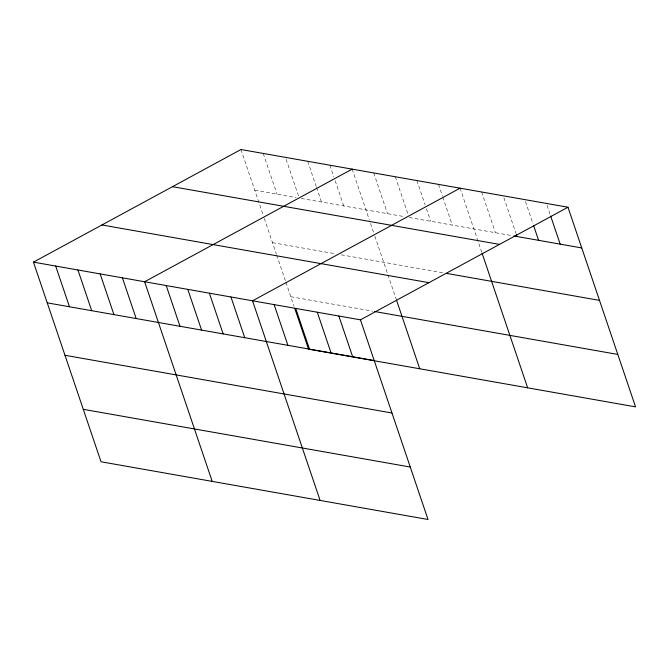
<?xml version="1.0" encoding="UTF-8"?>
<svg xmlns="http://www.w3.org/2000/svg" width="669" height="669" viewBox="0 0 669 669"><rect width="100%" height="100%" fill="white"/><g stroke="black" fill="none" stroke-linecap="round" stroke-linejoin="round"><path stroke-width="0.5" stroke-dasharray="3.35 2.51" d="M254.764 190.23L296.2 197.547M301.259 198.434L403.967 216.564M409.102 217.475L512.897 235.789M272.517 242.671L335.177 253.735M341.24 254.805L443.296 272.818M290.806 296.71L372.675 311.16M547.05 205.358L550.328 215.05M525.466 201.553L533.017 223.847M503.891 197.74L516.025 233.606M481.647 191.995L495.428 232.712M460.071 188.181L481.739 252.205M438.488 184.376L442.426 196.009M442.753 196.979L452.269 225.093M416.904 180.563L425.108 204.798M426.421 208.678L430.685 221.28M395.32 176.758L408.115 214.565M373.737 172.945L387.518 213.662M352.162 169.14L369.229 219.566M370.542 223.446L373.829 233.163M374.816 236.073L387.61 273.88M387.936 274.842L396.107 298.968M329.926 165.21L333.864 176.85M335.177 180.722L343.707 205.927M307.69 161.288L316.22 186.492M316.546 187.462L321.471 202.005M286.106 159.306L298.575 196.142M263.218 153.444L276.999 194.152M240.982 149.513L263.31 215.485M264.297 218.395L276.431 254.253M276.757 255.215L285.579 281.273M285.906 282.234L294.092 306.419"/><path stroke-width="1" d="M33.45 262.131L360.44 319.841L428.018 519.487L101.027 461.769L33.45 262.131L240.982 149.513L567.973 207.231L635.55 406.869L353.023 357.003M352.162 169.14L144.629 281.749L212.207 481.396M460.071 188.181L252.539 300.799L320.108 500.437M360.44 319.841L567.973 207.231M513.926 235.973L581.754 247.948M172.493 186.676L499.492 244.394M446.382 273.362L599.508 300.389M101.939 224.968L428.929 282.678M374.69 311.52L617.796 354.428M47.231 302.848L374.222 360.558M329.784 352.898L308.56 349.159L294.745 308.367M330.795 353.081L352.019 356.828M64.985 355.289L391.975 413.007M83.274 409.328L410.264 467.037M550.662 216.02L560.179 244.135M533.67 225.788L538.595 240.33M516.359 234.576L517.012 236.517M482.065 253.183L527.64 387.828M396.433 299.929L419.731 368.778M338.865 316.036L352.647 356.753M317.282 312.222L331.063 352.939M295.698 308.417L309.479 349.134M274.114 304.604L287.896 345.321M230.956 296.986L244.737 337.703M209.372 293.181L223.153 333.898M187.788 289.368L201.57 330.085M166.213 285.563L179.994 326.28M122.394 277.827L136.175 318.544M100.158 273.905L113.939 314.622M77.922 269.975L91.703 310.692M55.686 266.053L69.467 306.77"/></g></svg>
